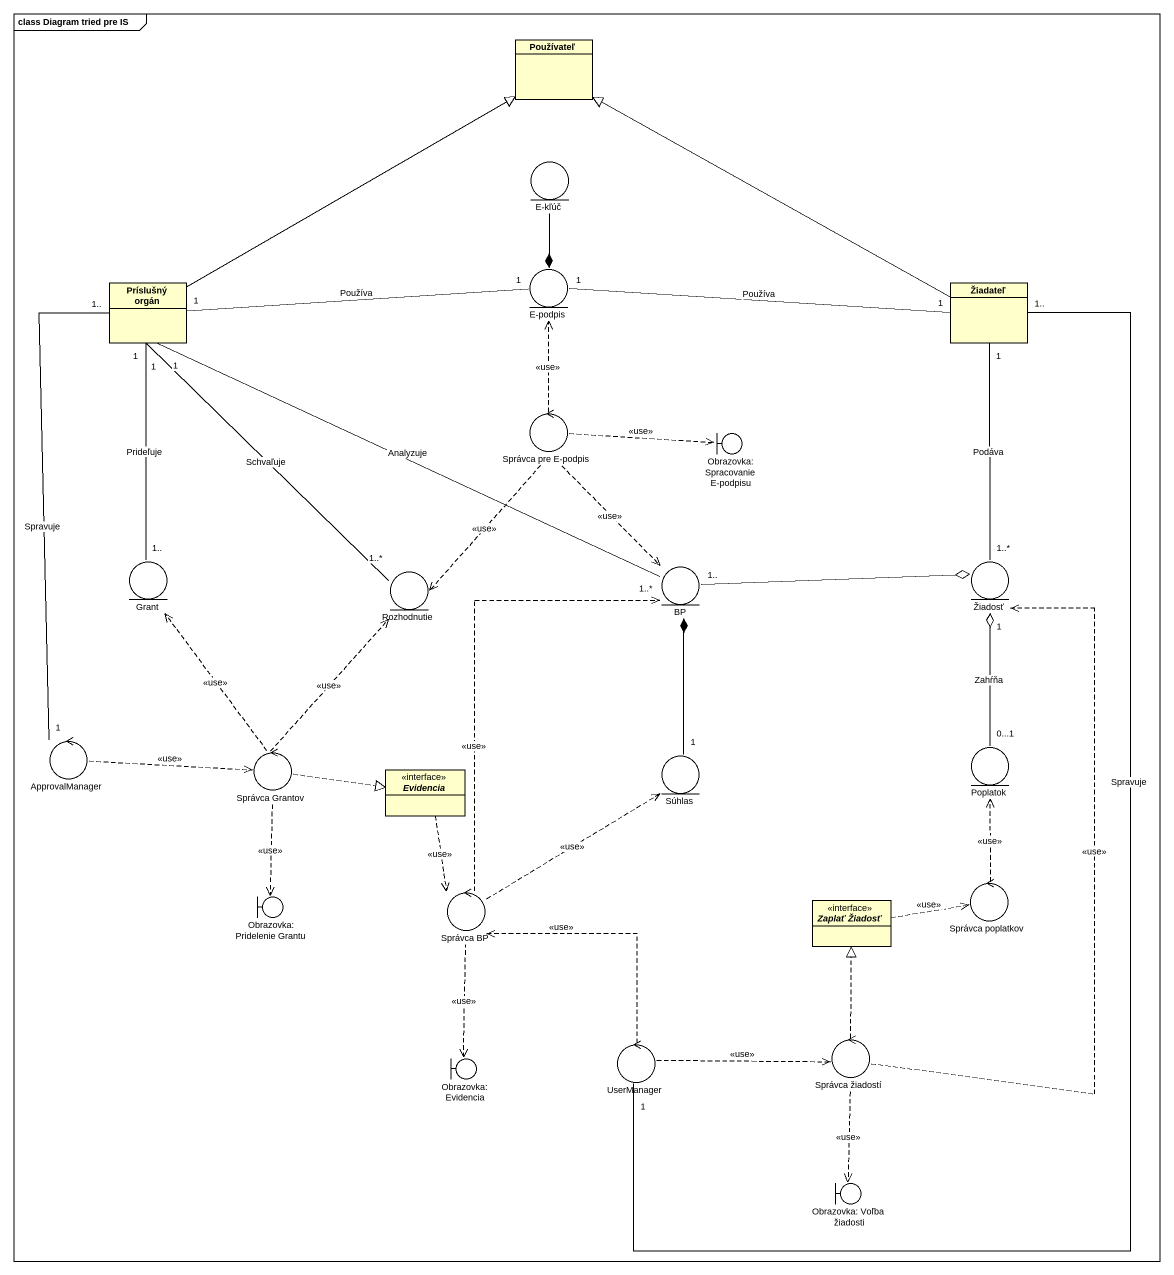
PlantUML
@startuml
mainframe class Diagram tried pre IS
allowmixing
hide circle
hide empty members
class Používateľ
entity "E-kľúč" as E_kľúč
entity "E-podpis" as E_podpis
class "Príslušný orgán" as Príslušný_orgán
class Žiadateľ
control "Správca pre E-podpis" as Správca_pre_E_podpis
boundary "Obrazovka: Spracovanie E-podpisu" as Obrazovka_Spracovanie_E
entity Grant
entity Rozhodnutie
entity BP
entity Žiadosť
control ApprovalManager
control "Správca Grantov" as Správca_Grantov
interface Evidencia
entity Súhlas
entity Poplatok
boundary "Obrazovka: Pridelenie Grantu" as Obrazovka_Pridelenie_Grantu
control "Správca BP" as Správca_BP
control "Správca poplatkov" as Správca_poplatkov
interface "Zaplať Žiadosť" as Zaplať_Žiadosť
control UserManager
control "Správca žiadostí" as Správca_žiadostí
boundary "Obrazovka: Evidencia" as Obrazovka_Evidencia
boundary "Obrazovka: Voľba žiadosti" as Obrazovka_Voľba_žiadosti
E_kľúč --* E_podpis
Príslušný_orgán -right-|> Používateľ
Príslušný_orgán "1" -right- "1" E_podpis : Používa
Príslušný_orgán "1" -- "1.." Grant : Prideľuje
Príslušný_orgán "1" -- "1..*" Rozhodnutie : Schvaľuje
Príslušný_orgán "1" -right- "1..*" BP : Analyzuje
Príslušný_orgán "1.." -- "1" ApprovalManager : Spravuje
Žiadateľ -left-|> Používateľ
Žiadateľ "1" -left- "1" E_podpis : Používa
Žiadateľ "1" -- "1..*" Žiadosť : Podáva
Žiadateľ "1.." -- "1" UserManager : Spravuje
Správca_pre_E_podpis .up.> E_podpis : <<use>>
Správca_pre_E_podpis .right.> Obrazovka_Spracovanie_E : <<use>>
Správca_pre_E_podpis ..> Rozhodnutie : <<use>>
Správca_pre_E_podpis ..> BP : <<use>>
BP "1.." -right-o Žiadosť
ApprovalManager .right.> Správca_Grantov : <<use>>
Správca_Grantov .up.> Grant : <<use>>
Správca_Grantov .up.> Rozhodnutie : <<use>>
Správca_Grantov .right.|> Evidencia
Správca_Grantov ..> Obrazovka_Pridelenie_Grantu : <<use>>
Evidencia ..> Správca_BP : <<use>>
Súhlas "1" -up-* BP
Poplatok "0...1" -up-o "1" Žiadosť : Zahŕňa
Správca_BP .up.> BP : <<use>>
Správca_BP .up.> Súhlas : <<use>>
Správca_poplatkov .up.> Poplatok : <<use>>
Zaplať_Žiadosť .right.> Správca_poplatkov : <<use>>
UserManager .up.> Správca_BP : <<use>>
UserManager .right.> Správca_žiadostí : <<use>>
Správca_žiadostí .up.> Žiadosť : <<use>>
Správca_žiadostí .up.|> Zaplať_Žiadosť
Správca_žiadostí ..> Obrazovka_Voľba_žiadosti : <<use>>
Obrazovka_Evidencia <.up. Správca_BP : <<use>>
@enduml
